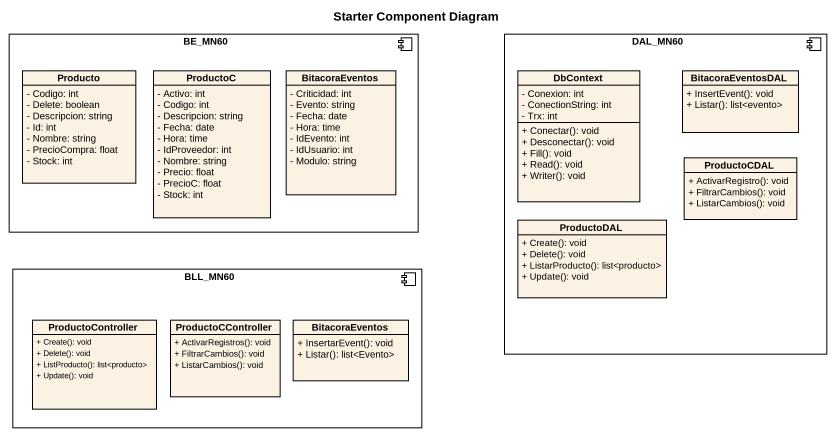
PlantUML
@startuml
title Starter Component Diagram
hide circle
hide empty members
skinparam classAttributeIconSize 0
component BE_MN60 {
  class Producto {
    - Codigo: int
    - Delete: boolean
    - Descripcion: string
    - Id: int
    - Nombre: string
    - PrecioCompra: float
    - Stock: int
  }
  class ProductoC {
    - Activo: int
    - Codigo: int
    - Descripcion: string
    - Fecha: date
    - Hora: time
    - IdProveedor: int
    - Nombre: string
    - Precio: float
    - PrecioC: float
    - Stock: int
  }
  class BitacoraEventos {
    - Criticidad: int
    - Evento: string
    - Fecha: date
    - Hora: time
    - IdEvento: int
    - IdUsuario: int
    - Modulo: string
  }
}
component DAL_MN60 {
  class DbContext {
    - Conexion: int
    - ConectionString: int
    - Trx: int
    + Conectar(): void
    + Desconectar(): void
    + Fill(): void
    + Read(): void
    + Writer(): void
  }
  class BitacoraEventosDAL {
    + InsertEvent(): void
    + Listar(): list<evento>
  }
  class ProductoCDAL {
    + ActivarRegistro(): void
    + FiltrarCambios(): void
    + ListarCambios(): void
  }
  class ProductoDAL {
    + Create(): void
    + Delete(): void
    + ListarProducto(): list<producto>
    + Update(): void
  }
}
component BLL_MN60 {
  class ProductoController {
    + Create(): void
    + Delete(): void
    + ListProducto(): list<producto>
    + Update(): void
  }
  class ProductoCController {
    + ActivarRegistros(): void
    + FiltrarCambios(): void
    + ListarCambios(): void
  }
  class "BitacoraEventos" as BitacoraEventos_2 {
    + InsertarEvent(): void
    + Listar(): list<Evento>
  }
}
@enduml
